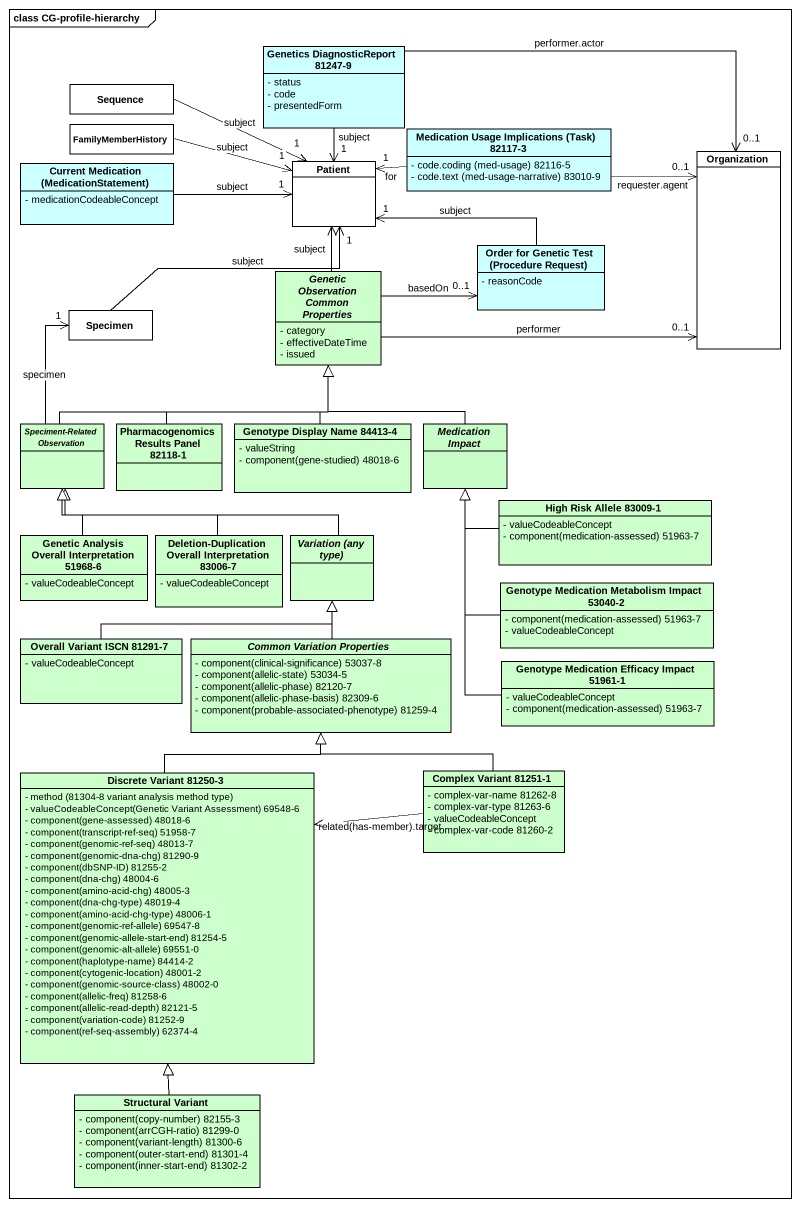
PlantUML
@startuml
mainframe class CG-profile-hierarchy
hide circle
hide empty members
skinparam classAttributeIconSize 0
class "Genetics DiagnosticReport 81247-9" as Genetics_DiagnosticReport #CCFFFF {
  - status
  - code
  - presentedForm
}
class Sequence
class FamilyMemberHistory
class "Medication Usage Implications (Task) 82117-3" as Medication_Usage #CCFFFF {
  {field} - code.coding (med-usage) 82116-5
  {field} - code.text (med-usage-narrative) 83010-9
}
class "Current Medication (MedicationStatement)" as Current_Medication #CCFFFF {
  - medicationCodeableConcept
}
class Patient #FFFFFF
class Organization #FFFFFF
abstract class "Genetic Observation Common Properties" as Genetic_Observation_Common #CCFFCC {
  - category
  - effectiveDateTime
  - issued
}
class "Order for Genetic Test (Procedure Request)" as Order_for_Genetic_Test #CCFFFF {
  - reasonCode
}
class Specimen #FFFFFF
abstract class "Speciment-Related Observation" as Speciment_Related #CCFFCC
class "Pharmacogenomics Results Panel 82118-1" as Pharmacogenomics_Results #CCFFCC
class "Genotype Display Name 84413-4" as Genotype_Display_Name_84413 #CCFFCC {
  - valueString
  {field} - component(gene-studied) 48018-6
}
abstract class "Medication Impact" as Medication_Impact #C8FCC8
class "High Risk Allele 83009-1" as High_Risk_Allele_83009_1 #CCFFCC {
  - valueCodeableConcept
  {field} - component(medication-assessed) 51963-7
}
class "Genetic Analysis Overall Interpretation 51968-6" as Genetic_Analysis_Overall #CCFFCC {
  - valueCodeableConcept
}
class "Deletion-Duplication Overall Interpretation 83006-7" as Deletion_Duplication #CCFFCC {
  - valueCodeableConcept
}
abstract class "Variation (any type)" as Variation_any_type #CCFFCC
class "Genotype Medication Metabolism Impact 53040-2" as Genotype_Medication #CCFFCC {
  {field} - component(medication-assessed) 51963-7
  - valueCodeableConcept
}
class "Overall Variant ISCN 81291-7" as Overall_Variant_ISCN_81291_7 #CCFFCC {
  - valueCodeableConcept
}
abstract class "Common Variation Properties" as Common_Variation_Properties #CCFFCC {
  {field} - component(clinical-significance) 53037-8
  {field} - component(allelic-state) 53034-5
  {field} - component(allelic-phase) 82120-7
  {field} - component(allelic-phase-basis) 82309-6
  {field} - component(probable-associated-phenotype) 81259-4
}
class "Genotype Medication Efficacy Impact 51961-1" as Genotype_Medication_2 #CCFFCC {
  - valueCodeableConcept
  {field} - component(medication-assessed) 51963-7
}
class "Discrete Variant 81250-3" as Discrete_Variant_81250_3 #CCFFCC {
  {field} - method (81304-8 variant analysis method type)
  {field} - valueCodeableConcept(Genetic Variant Assessment) 69548-6
  {field} - component(gene-assessed) 48018-6
  {field} - component(transcript-ref-seq) 51958-7
  {field} - component(genomic-ref-seq) 48013-7
  {field} - component(genomic-dna-chg) 81290-9
  {field} - component(dbSNP-ID) 81255-2
  {field} - component(dna-chg) 48004-6
  {field} - component(amino-acid-chg) 48005-3
  {field} - component(dna-chg-type) 48019-4
  {field} - component(amino-acid-chg-type) 48006-1
  {field} - component(genomic-ref-allele) 69547-8
  {field} - component(genomic-allele-start-end) 81254-5
  {field} - component(genomic-alt-allele) 69551-0
  {field} - component(haplotype-name) 84414-2
  {field} - component(cytogenic-location) 48001-2
  {field} - component(genomic-source-class) 48002-0
  {field} - component(allelic-freq) 81258-6
  {field} - component(allelic-read-depth) 82121-5
  {field} - component(variation-code) 81252-9
  {field} - component(ref-seq-assembly) 62374-4
}
class "Complex Variant 81251-1" as Complex_Variant_81251_1 #CCFFCC {
  - complex-var-name 81262-8
  - complex-var-type 81263-6
  - valueCodeableConcept
  - complex-var-code 81260-2
}
class "Structural Variant" as Structural_Variant #CCFFCC {
  {field} - component(copy-number) 82155-3
  {field} - component(arrCGH-ratio) 81299-0
  {field} - component(variant-length) 81300-6
  {field} - component(outer-start-end) 81301-4
  {field} - component(inner-start-end) 81302-2
}
Genetics_DiagnosticReport --> "1" Patient : subject
Genetics_DiagnosticReport -right-> "0..1" Organization : performer.actor
Sequence -right-> "1" Patient : subject
FamilyMemberHistory -right-> "1" Patient : subject
Medication_Usage -left-> "1" Patient : for
Medication_Usage -right-> "0..1" Organization : requester.agent
Current_Medication -right-> "1" Patient : subject
Genetic_Observation_Common -up-> Patient : subject
Genetic_Observation_Common -right-> "0..1" Organization : performer
Genetic_Observation_Common -right-> "0..1" Order_for_Genetic_Test : basedOn
Order_for_Genetic_Test -left-> "1" Patient : subject
Specimen -right-> "1" Patient : subject
Speciment_Related -right-|> Genetic_Observation_Common
Speciment_Related -right-|> Genetic_Observation_Common
Speciment_Related -up-> "1" Specimen : specimen
Pharmacogenomics_Results -up-|> Genetic_Observation_Common
Genotype_Display_Name_84413 -up-|> Genetic_Observation_Common
Medication_Impact -up-|> Genetic_Observation_Common
High_Risk_Allele_83009_1 -left-|> Medication_Impact
Genetic_Analysis_Overall -up-|> Speciment_Related
Deletion_Duplication -up-|> Speciment_Related
Variation_any_type -left-|> Speciment_Related
Genotype_Medication -up-|> Medication_Impact
Overall_Variant_ISCN_81291_7 -right- Variation_any_type
Common_Variation_Properties -up-|> Variation_any_type
Genotype_Medication_2 -up-|> Medication_Impact
Discrete_Variant_81250_3 -up-|> Common_Variation_Properties
Complex_Variant_81251_1 -up-|> Common_Variation_Properties
Complex_Variant_81251_1 -left-> Discrete_Variant_81250_3 : related(has-member).target
Structural_Variant -up-|> Discrete_Variant_81250_3
@enduml
